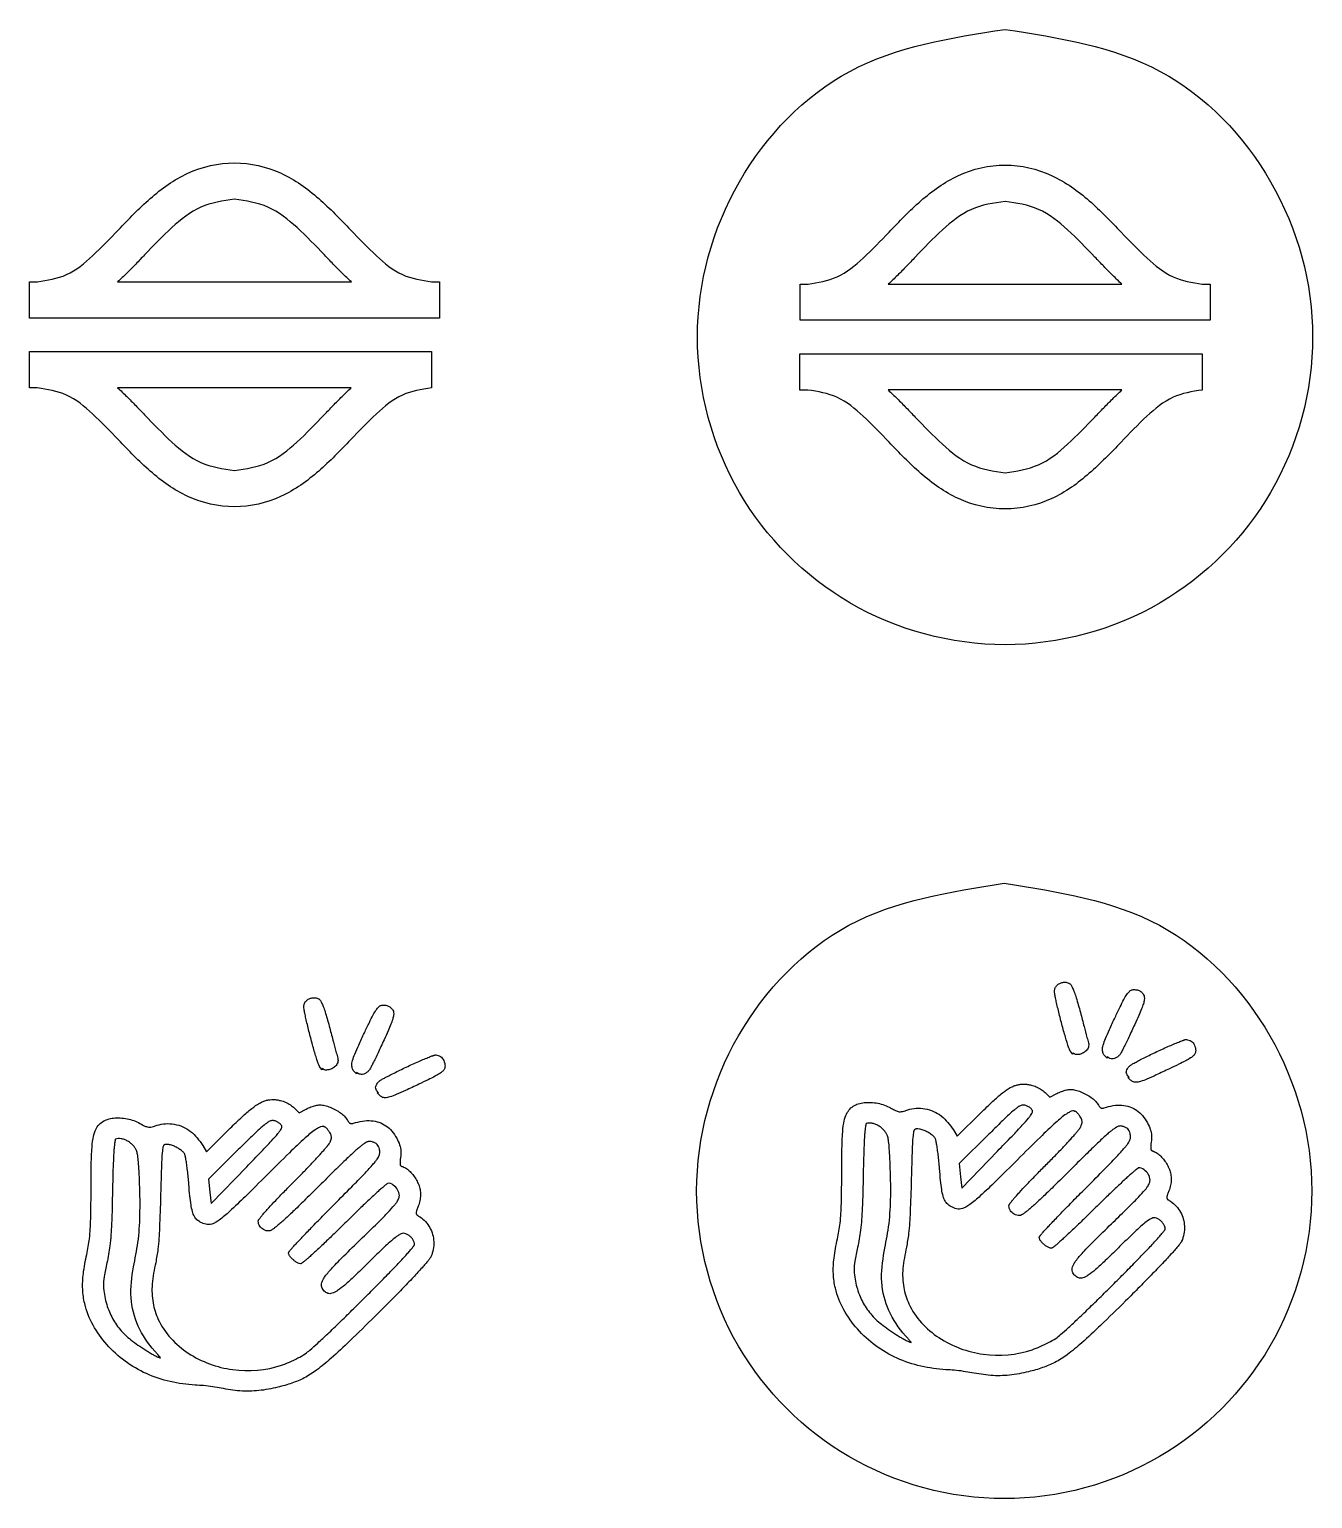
# Model space of a CAD drawing. Extents: x 94.2 to 110.9, y 183.9 to 225.2.
# Drawn here: x 94.21 to 110.89, y 183.95 to 203.05 of the extents above; entities that cross this region are included whole.
import ezdxf

# ---------------------------------------------------------------- set-up
doc = ezdxf.new("R2010")
doc.units = 0
doc.layers.add('Calque_1', color=7, linetype='CONTINUOUS')

msp = doc.modelspace()

# ---------------------------------------------------------------- linework, layer by layer
at = {"layer": 'Calque_1', "color": 7}
for points in [[(99.539203, 199.293964), (94.207122, 199.293964), (94.207122, 199.764336), (94.309661, 199.764336)], [(95.352937, 199.763864), (98.392449, 199.763864)], [(99.436665, 199.764336), (99.539203, 199.764336), (99.539203, 199.293964)], [(109.561097, 199.264697), (104.229016, 199.264697), (104.229016, 199.735063), (104.331555, 199.735063)], [(105.374832, 199.734597), (108.414344, 199.734597)], [(109.458559, 199.735063), (109.561097, 199.735063), (109.561097, 199.264697)], [(94.307784, 198.388037), (94.205238, 198.388037), (94.205238, 198.85841), (99.434781, 198.85841), (99.434781, 198.388037)], [(104.329678, 198.358771), (104.22714, 198.358771), (104.22714, 198.829137), (109.456675, 198.829137), (109.456675, 198.358771)], [(98.391504, 198.388602), (95.351999, 198.388602)], [(108.413405, 198.359335), (105.373893, 198.359335)], [(107.730075, 190.644368), (107.730879, 190.644855)], [(108.578392, 190.563772), (108.579712, 190.563582)], [(97.967296, 190.44315), (97.9681, 190.443637)], [(98.815613, 190.362555), (98.816933, 190.362364)], [(109.252057, 189.916453), (109.252113, 189.915945)], [(99.489278, 189.715236), (99.489334, 189.714728)], [(107.773671, 189.742456), (107.773671, 189.723194), (107.746084, 189.757626)], [(108.220676, 189.68731), (108.220676, 189.67087), (108.1945, 189.697047)], [(98.010892, 189.541239), (98.010892, 189.521977), (97.983305, 189.556408)], [(98.457897, 189.486093), (98.457897, 189.469653), (98.431721, 189.495829)], [(107.096204, 189.332585), (107.0971, 189.3331)], [(108.519048, 189.394815), (108.492872, 189.420991), (108.50663, 189.420991)], [(97.333425, 189.131367), (97.334321, 189.131883)], [(98.756269, 189.193597), (98.730093, 189.219774), (98.743851, 189.219774)], [(107.41539, 189.224268), (107.475997, 189.163661), (107.566957, 189.211921)], [(97.652611, 189.023051), (97.713218, 188.962443), (97.804178, 189.010703)], [(106.223968, 188.738712), (106.269476, 188.656028), (106.579504, 188.961914)], [(107.142926, 189.061405), (107.142608, 189.061652)], [(107.799279, 188.983335), (107.800165, 188.984421)], [(96.461189, 188.537494), (96.506697, 188.45481), (96.816725, 188.760697)], [(97.380146, 188.860187), (97.379829, 188.860434)], [(98.03649, 188.782117), (98.037386, 188.783204)], [(105.087769, 188.821142), (105.087148, 188.821763)], [(95.324983, 188.619924), (95.324369, 188.620545)], [(106.685112, 188.683883), (106.297931, 188.300823), (106.314371, 188.12998), (106.33081, 187.982533), (106.795157, 188.462042)], [(96.922333, 188.482666), (96.535152, 188.099605), (96.551591, 187.928762), (96.568031, 187.781315), (97.032378, 188.260825)], [(108.975698, 187.445739), (108.977814, 187.446444)], [(99.212919, 187.244521), (99.215035, 187.245227)], [(106.462326, 185.582642), (106.462326, 185.580525)], [(96.699546, 185.381424), (96.699546, 185.379308)]]:
    msp.add_lwpolyline(points, dxfattribs=at)
msp.add_lwpolyline([(106.883479, 191.945575)], close=True, dxfattribs=at)
for points, knots in [([(106.894118, 203.047385), (106.188718, 202.937496), (104.799135, 202.721023), (103.26966, 201.128177), (102.703548, 199.050941), (103.269512, 196.951841), (104.799178, 195.42315), (106.893883, 194.85658), (108.988468, 195.423456), (110.5182, 196.951735), (111.084948, 199.05094), (110.518047, 201.128284), (108.98853, 202.720709), (107.599204, 202.937409), (106.894118, 203.047385)], [0, 0, 0, 0, 2.092133, 4.121334, 6.212554, 8.304172, 10.333227, 12.425306, 14.516577, 16.545928, 18.637656, 20.728985, 22.758482, 24.849807, 24.849807, 24.849807, 24.849807]), ([(94.309661, 199.764336), (94.44003, 199.785456), (94.71061, 199.829291), (95.048698, 200.113204), (95.386854, 200.464895), (95.766426, 200.862318), (96.256611, 201.217365), (96.872093, 201.360302), (97.487595, 201.217411), (97.978259, 200.862627), (98.358371, 200.465153), (98.696721, 200.113119), (99.035187, 199.829188), (99.30607, 199.785432), (99.436665, 199.764336)], [0, 0, 0, 0, 0.389372, 0.80814, 1.284053, 1.864076, 2.453435, 3.074879, 3.695899, 4.285515, 4.86645, 5.342389, 5.761356, 6.151371, 6.151371, 6.151371, 6.151371]), ([(104.331555, 199.735063), (104.461924, 199.756183), (104.732505, 199.800019), (105.070592, 200.083935), (105.408757, 200.435618), (105.788322, 200.833048), (106.278506, 201.188097), (106.893988, 201.331037), (107.50949, 201.188142), (108.000153, 200.833355), (108.380263, 200.435878), (108.71862, 200.08385), (109.057082, 199.799916), (109.327965, 199.756159), (109.458559, 199.735063)], [0, 0, 0, 0, 0.389373, 0.808143, 1.284057, 1.864078, 2.453437, 3.074881, 3.695902, 4.285519, 4.866456, 5.342395, 5.761362, 6.151376, 6.151376, 6.151376, 6.151376]), ([(96.872224, 200.841007), (96.721896, 200.818192), (96.416672, 200.771869), (96.039945, 200.466028), (95.781241, 200.196858), (95.589395, 199.995879), (95.473387, 199.877634), (95.393055, 199.801756), (95.352937, 199.763864)], [0, 0, 0, 0, 0.448357, 0.910332, 1.411671, 1.577191, 1.743123, 1.908652, 1.908652, 1.908652, 1.908652]), ([(98.392449, 199.763864), (98.352333, 199.801757), (98.272001, 199.877635), (98.155987, 199.995874), (97.964072, 200.197006), (97.704757, 200.465888), (97.327865, 200.771851), (97.022563, 200.818189), (96.872224, 200.841007)], [0, 0, 0, 0, 0.165529, 0.331461, 0.496981, 0.998791, 1.460965, 1.909351, 1.909351, 1.909351, 1.909351]), ([(106.894118, 200.811734), (106.743791, 200.788919), (106.438569, 200.742598), (106.061842, 200.436758), (105.803134, 200.167593), (105.611289, 199.966611), (105.495282, 199.848364), (105.414949, 199.772488), (105.374832, 199.734597)], [0, 0, 0, 0, 0.448355, 0.910327, 1.411666, 1.577188, 1.743121, 1.908648, 1.908648, 1.908648, 1.908648]), ([(108.414344, 199.734597), (108.374227, 199.772489), (108.293894, 199.848365), (108.177881, 199.966606), (107.985967, 200.167739), (107.726652, 200.43662), (107.349758, 200.742579), (107.044457, 200.788916), (106.894118, 200.811734)], [0, 0, 0, 0, 0.165527, 0.33146, 0.496981, 0.998789, 1.460962, 1.909347, 1.909347, 1.909347, 1.909347]), ([(98.382099, 197.71165), (98.248248, 197.572037), (97.978474, 197.290649), (97.487772, 196.935656), (96.872382, 196.793145), (96.257071, 196.935638), (95.766357, 197.289793), (95.386963, 197.687694), (95.047987, 198.039123), (94.709346, 198.323165), (94.438388, 198.366938), (94.307784, 198.388037)], [0, 0, 0, 0, 0.580321, 1.169627, 1.79105, 2.411989, 3.001152, 3.581446, 4.057852, 4.477015, 4.867059, 4.867059, 4.867059, 4.867059]), ([(95.351999, 198.388602), (95.392114, 198.35071), (95.472444, 198.274833), (95.588455, 198.156593), (95.780368, 197.95546), (96.039684, 197.686579), (96.41658, 197.380619), (96.721883, 197.334283), (96.872224, 197.311465)], [0, 0, 0, 0, 0.165523, 0.331455, 0.496976, 0.998785, 1.460959, 1.909349, 1.909349, 1.909349, 1.909349]), ([(96.872224, 197.311465), (97.022551, 197.33428), (97.327771, 197.380602), (97.704498, 197.686439), (97.9632, 197.95561), (98.15505, 198.156587), (98.271054, 198.274835), (98.351387, 198.350711), (98.391504, 198.388602)], [0, 0, 0, 0, 0.448351, 0.910324, 1.41166, 1.577184, 1.743116, 1.908642, 1.908642, 1.908642, 1.908642]), ([(99.434781, 198.388037), (99.304417, 198.366913), (99.033899, 198.323077), (98.696119, 198.039416), (98.49112, 197.825443), (98.382099, 197.71165)], [0, 0, 0, 0, 0.389336, 0.807907, 1.283355, 1.283355, 1.283355, 1.283355]), ([(108.403993, 197.682383), (108.270143, 197.542769), (108.00037, 197.26138), (107.509666, 196.906388), (106.894276, 196.763878), (106.278966, 196.906371), (105.788252, 197.260525), (105.408866, 197.658431), (105.069882, 198.009852), (104.731242, 198.293897), (104.460282, 198.337671), (104.329678, 198.358771)], [0, 0, 0, 0, 0.580323, 1.169629, 1.791051, 2.411989, 3.001151, 3.581442, 4.057849, 4.477015, 4.867059, 4.867059, 4.867059, 4.867059]), ([(105.373893, 198.359335), (105.41401, 198.321443), (105.49434, 198.245565), (105.610353, 198.127324), (105.802272, 197.926196), (106.061583, 197.657311), (106.438476, 197.351347), (106.743778, 197.30501), (106.894118, 197.282192)], [0, 0, 0, 0, 0.165528, 0.331459, 0.496981, 0.998789, 1.460963, 1.909352, 1.909352, 1.909352, 1.909352]), ([(106.894118, 197.282192), (107.044445, 197.305007), (107.349667, 197.351331), (107.726393, 197.657172), (107.985101, 197.92634), (108.176948, 198.12732), (108.292956, 198.245566), (108.373288, 198.321443), (108.413405, 198.359335)], [0, 0, 0, 0, 0.448352, 0.910328, 1.411669, 1.57719, 1.743122, 1.908651, 1.908651, 1.908651, 1.908651]), ([(109.456675, 198.358771), (109.326311, 198.337646), (109.055793, 198.293809), (108.718015, 198.010147), (108.513014, 197.796175), (108.403993, 197.682383)], [0, 0, 0, 0, 0.389336, 0.807908, 1.283354, 1.283354, 1.283354, 1.283354]), ([(106.883479, 191.945575), (106.178113, 191.835656), (104.788548, 191.619119), (103.259131, 190.026307), (102.69286, 187.94913), (103.258981, 185.850083), (104.788591, 184.321449), (106.883243, 183.754721), (108.977775, 184.321755), (110.507451, 185.849977), (111.074356, 187.94913), (110.507296, 190.026413), (108.977837, 191.618804), (107.588529, 191.83557), (106.883479, 191.945575)], [0, 0, 0, 0, 2.09205, 4.121323, 6.212455, 8.30399, 10.333116, 12.425112, 14.516299, 16.545721, 18.637365, 20.728607, 22.758176, 24.849417, 24.849417, 24.849417, 24.849417]), ([(107.746084, 189.757626), (107.745492, 189.75859), (107.744213, 189.760676), (107.743561, 189.764379), (107.739453, 189.769118), (107.735647, 189.777227), (107.729822, 189.789034), (107.723556, 189.806323), (107.715141, 189.829343), (107.70553, 189.858316), (107.69132, 189.903743), (107.672838, 189.967401), (107.650012, 190.049658), (107.626573, 190.136673), (107.604004, 190.22443), (107.583401, 190.308968), (107.565528, 190.386225), (107.550823, 190.452396), (107.541365, 190.504219), (107.534847, 190.547504), (107.54351, 190.587294), (107.569077, 190.621164), (107.603948, 190.645607), (107.644804, 190.659187), (107.689196, 190.661109), (107.716348, 190.649989), (107.730075, 190.644368)], [0, 0, 0, 0, 0.003376, 0.007304, 0.010927, 0.021815, 0.034091, 0.050426, 0.076904, 0.107652, 0.141979, 0.219698, 0.306493, 0.398076, 0.490041, 0.57833, 0.659091, 0.727977, 0.781545, 0.817378, 0.858555, 0.899653, 0.941789, 0.984457, 1.027532, 1.07157, 1.07157, 1.07157, 1.07157]), ([(107.730879, 190.644855), (107.735189, 190.641965), (107.744112, 190.635983), (107.753914, 190.621417), (107.763272, 190.603716), (107.773735, 190.582204), (107.784749, 190.556468), (107.801166, 190.513815), (107.822191, 190.450046), (107.848147, 190.362221), (107.881234, 190.238109), (107.919006, 190.096671), (107.95214, 189.965141), (107.976582, 189.886411), (107.984431, 189.84349), (107.979187, 189.815291), (107.967426, 189.789755), (107.949237, 189.767926), (107.927126, 189.749556), (107.902229, 189.734841), (107.875403, 189.724232), (107.84742, 189.718889), (107.822833, 189.717529), (107.802282, 189.722424), (107.78805, 189.732479), (107.778496, 189.739108), (107.773671, 189.742456)], [0, 0, 0, 0, 0.015428, 0.031943, 0.051792, 0.075701, 0.10361, 0.135768, 0.212776, 0.304961, 0.410491, 0.598068, 0.744322, 0.816913, 0.845899, 0.873847, 0.901365, 0.929469, 0.958295, 0.987254, 1.015897, 1.044346, 1.072446, 1.089194, 1.1065, 1.124157, 1.124157, 1.124157, 1.124157]), ([(97.983305, 189.556408), (97.982713, 189.557373), (97.981434, 189.559459), (97.980782, 189.563162), (97.976674, 189.567901), (97.972868, 189.57601), (97.967043, 189.587816), (97.960777, 189.605106), (97.952362, 189.628125), (97.94275, 189.657099), (97.928541, 189.702525), (97.910059, 189.766184), (97.887233, 189.84844), (97.863794, 189.935455), (97.841225, 190.023213), (97.820622, 190.10775), (97.802749, 190.185008), (97.788044, 190.251178), (97.778586, 190.303001), (97.772068, 190.346287), (97.780731, 190.386077), (97.806298, 190.419947), (97.841169, 190.444389), (97.882025, 190.45797), (97.926417, 190.459892), (97.953569, 190.448772), (97.967296, 190.44315)], [0, 0, 0, 0, 0.003376, 0.007304, 0.010927, 0.021815, 0.034091, 0.050426, 0.076904, 0.107652, 0.141979, 0.219698, 0.306493, 0.398076, 0.490041, 0.57833, 0.659091, 0.727977, 0.781545, 0.817378, 0.858555, 0.899653, 0.941789, 0.984457, 1.027532, 1.07157, 1.07157, 1.07157, 1.07157]), ([(108.1945, 189.697047), (108.189608, 189.70258), (108.179779, 189.713698), (108.169695, 189.734093), (108.163552, 189.756708), (108.160579, 189.781939), (108.163005, 189.8108), (108.174443, 189.860152), (108.203925, 189.938895), (108.256755, 190.058698), (108.321354, 190.195419), (108.383609, 190.326255), (108.433607, 190.425994), (108.468199, 190.4878), (108.493296, 190.521799), (108.509991, 190.538937), (108.526459, 190.551609), (108.543508, 190.559654), (108.560987, 190.56334), (108.572596, 190.563628), (108.578392, 190.563772)], [0, 0, 0, 0, 0.02208, 0.044361, 0.067474, 0.092161, 0.120173, 0.153867, 0.243874, 0.371757, 0.546785, 0.697449, 0.806386, 0.881595, 0.909498, 0.932886, 0.95316, 0.971513, 0.988935, 1.00631, 1.00631, 1.00631, 1.00631]), ([(108.579712, 190.563582), (108.595591, 190.561972), (108.626959, 190.558793), (108.668094, 190.534701), (108.695417, 190.502702), (108.70795, 190.465687), (108.706109, 190.425011), (108.69226, 190.373965), (108.667198, 190.306399), (108.628385, 190.217254), (108.584715, 190.121196), (108.541559, 190.02671), (108.504175, 189.945741), (108.469325, 189.872915), (108.439183, 189.811654), (108.415586, 189.765121), (108.395126, 189.726795), (108.369798, 189.696417), (108.336456, 189.673241), (108.303075, 189.660985), (108.271543, 189.66169), (108.245265, 189.672467), (108.228991, 189.68229), (108.220676, 189.68731)], [0, 0, 0, 0, 0.047408, 0.093651, 0.13906, 0.170792, 0.208481, 0.259214, 0.329106, 0.424516, 0.550836, 0.645672, 0.736139, 0.818379, 0.887877, 0.940937, 0.974952, 1.018051, 1.058076, 1.095673, 1.122677, 1.150584, 1.179745, 1.179745, 1.179745, 1.179745]), ([(97.9681, 190.443637), (97.97241, 190.440748), (97.981333, 190.434766), (97.991135, 190.420199), (98.000493, 190.402498), (98.010956, 190.380986), (98.02197, 190.355251), (98.038387, 190.312598), (98.059412, 190.248829), (98.085368, 190.161004), (98.118455, 190.036892), (98.156227, 189.895453), (98.189361, 189.763924), (98.213803, 189.685193), (98.221652, 189.642272), (98.216408, 189.614074), (98.204647, 189.588538), (98.186458, 189.566709), (98.164347, 189.548339), (98.13945, 189.533624), (98.112624, 189.523015), (98.084641, 189.517672), (98.060054, 189.516312), (98.039503, 189.521207), (98.025271, 189.531262), (98.015717, 189.537891), (98.010892, 189.541239)], [0, 0, 0, 0, 0.015428, 0.031943, 0.051792, 0.075701, 0.10361, 0.135768, 0.212776, 0.304961, 0.410491, 0.598068, 0.744322, 0.816913, 0.845899, 0.873847, 0.901365, 0.929469, 0.958295, 0.987254, 1.015897, 1.044346, 1.072446, 1.089194, 1.1065, 1.124157, 1.124157, 1.124157, 1.124157]), ([(98.431721, 189.495829), (98.426828, 189.501363), (98.417, 189.512481), (98.406916, 189.532876), (98.400773, 189.55549), (98.3978, 189.580722), (98.400226, 189.609583), (98.411664, 189.658935), (98.441146, 189.737677), (98.493976, 189.857481), (98.558575, 189.994202), (98.62083, 190.125037), (98.670827, 190.224776), (98.70542, 190.286582), (98.730517, 190.320582), (98.747212, 190.33772), (98.76368, 190.350391), (98.780729, 190.358437), (98.798208, 190.362123), (98.809817, 190.362411), (98.815613, 190.362555)], [0, 0, 0, 0, 0.02208, 0.044361, 0.067474, 0.092161, 0.120173, 0.153867, 0.243874, 0.371757, 0.546785, 0.697449, 0.806386, 0.881595, 0.909498, 0.932886, 0.95316, 0.971513, 0.988935, 1.00631, 1.00631, 1.00631, 1.00631]), ([(98.816933, 190.362364), (98.832812, 190.360755), (98.86418, 190.357575), (98.905315, 190.333483), (98.932638, 190.301485), (98.945171, 190.26447), (98.943329, 190.223793), (98.929481, 190.172747), (98.904419, 190.105181), (98.865606, 190.016036), (98.821936, 189.919979), (98.77878, 189.825493), (98.741396, 189.744523), (98.706546, 189.671697), (98.676404, 189.610436), (98.652807, 189.563904), (98.632347, 189.525578), (98.607019, 189.4952), (98.573677, 189.472024), (98.540296, 189.459768), (98.508764, 189.460473), (98.482486, 189.47125), (98.466212, 189.481073), (98.457897, 189.486093)], [0, 0, 0, 0, 0.047408, 0.093651, 0.13906, 0.170792, 0.208481, 0.259214, 0.329106, 0.424516, 0.550836, 0.645672, 0.736139, 0.818379, 0.887877, 0.940937, 0.974952, 1.018051, 1.058076, 1.095673, 1.122677, 1.150584, 1.179745, 1.179745, 1.179745, 1.179745]), ([(108.50663, 189.420991), (108.50089, 189.428385), (108.489817, 189.442649), (108.475187, 189.464217), (108.468381, 189.491262), (108.47629, 189.521126), (108.495201, 189.55098), (108.516512, 189.571943), (108.536276, 189.586834), (108.553009, 189.59716), (108.573756, 189.609044), (108.598252, 189.622384), (108.626349, 189.636964), (108.67007, 189.659207), (108.730615, 189.689807), (108.808085, 189.728247), (108.889283, 189.766948), (108.970526, 189.803795), (109.047742, 189.837679), (109.107854, 189.863262), (109.150977, 189.881228), (109.178539, 189.892233), (109.199253, 189.900634), (109.214626, 189.905159), (109.224888, 189.907993), (109.233367, 189.911338), (109.240428, 189.913497), (109.246178, 189.915954), (109.250087, 189.916286), (109.252057, 189.916453)], [0, 0, 0, 0, 0.028113, 0.054237, 0.077626, 0.109302, 0.143582, 0.182966, 0.19815, 0.217781, 0.241889, 0.269887, 0.301447, 0.33685, 0.41705, 0.504962, 0.596292, 0.686884, 0.772575, 0.849252, 0.88288, 0.912704, 0.938319, 0.949848, 0.960763, 0.970237, 0.977145, 0.982942, 0.988833, 0.988833, 0.988833, 0.988833]), ([(109.252113, 189.915945), (109.273971, 189.911273), (109.319038, 189.901639), (109.362335, 189.841118), (109.375366, 189.788034), (109.372268, 189.751932), (109.367049, 189.735551), (109.358512, 189.719268), (109.344822, 189.704268), (109.327016, 189.689293), (109.293739, 189.666038), (109.235994, 189.633096), (109.144434, 189.587337), (109.016591, 189.526328), (108.878664, 189.460889), (108.753575, 189.403945), (108.673862, 189.373128), (108.625322, 189.360893), (108.597521, 189.357358), (108.573057, 189.35904), (108.552357, 189.367631), (108.534541, 189.379865), (108.524252, 189.389794), (108.519048, 189.394815)], [0, 0, 0, 0, 0.06496, 0.133936, 0.208661, 0.224927, 0.242006, 0.2599, 0.279643, 0.302451, 0.329644, 0.401298, 0.501621, 0.63671, 0.826255, 0.959562, 1.049128, 1.082062, 1.109478, 1.132988, 1.154652, 1.175826, 1.197492, 1.197492, 1.197492, 1.197492]), ([(98.743851, 189.219774), (98.738111, 189.227167), (98.727037, 189.241432), (98.712408, 189.262999), (98.705602, 189.290045), (98.713511, 189.319908), (98.732422, 189.349763), (98.753733, 189.370725), (98.773497, 189.385617), (98.79023, 189.395943), (98.810977, 189.407826), (98.835472, 189.421167), (98.863569, 189.435746), (98.907291, 189.457989), (98.967836, 189.48859), (99.045306, 189.527029), (99.126504, 189.565731), (99.207746, 189.602578), (99.284962, 189.636461), (99.345075, 189.662045), (99.388198, 189.680011), (99.41576, 189.691015), (99.436474, 189.699416), (99.451847, 189.703942), (99.462109, 189.706776), (99.470587, 189.71012), (99.477649, 189.712279), (99.483399, 189.714736), (99.487308, 189.715068), (99.489278, 189.715236)], [0, 0, 0, 0, 0.028113, 0.054237, 0.077626, 0.109302, 0.143582, 0.182966, 0.19815, 0.217781, 0.241889, 0.269887, 0.301447, 0.33685, 0.41705, 0.504962, 0.596292, 0.686884, 0.772575, 0.849252, 0.88288, 0.912704, 0.938319, 0.949848, 0.960763, 0.970237, 0.977145, 0.982942, 0.988833, 0.988833, 0.988833, 0.988833]), ([(99.489334, 189.714728), (99.511192, 189.710055), (99.556259, 189.700422), (99.599556, 189.6399), (99.612587, 189.586816), (99.609489, 189.550714), (99.60427, 189.534334), (99.595732, 189.51805), (99.582043, 189.503051), (99.564236, 189.488075), (99.53096, 189.464821), (99.473215, 189.431878), (99.381655, 189.386119), (99.253812, 189.32511), (99.115885, 189.259672), (98.990796, 189.202728), (98.911083, 189.171911), (98.862543, 189.159676), (98.834742, 189.15614), (98.810277, 189.157823), (98.789578, 189.166414), (98.771762, 189.178648), (98.761473, 189.188576), (98.756269, 189.193597)], [0, 0, 0, 0, 0.06496, 0.133936, 0.208661, 0.224927, 0.242006, 0.2599, 0.279643, 0.302451, 0.329644, 0.401298, 0.501621, 0.63671, 0.826255, 0.959562, 1.049128, 1.082062, 1.109478, 1.132988, 1.154652, 1.175826, 1.197492, 1.197492, 1.197492, 1.197492]), ([(106.579504, 188.961914), (106.631261, 189.01255), (106.722108, 189.101429), (106.848277, 189.212629), (106.940417, 189.278576), (107.00659, 189.310951), (107.051551, 189.326155), (107.081553, 189.330475), (107.096204, 189.332585)], [0, 0, 0, 0, 0.217169, 0.381193, 0.504475, 0.555338, 0.601786, 0.646116, 0.646116, 0.646116, 0.646116]), ([(107.0971, 189.3331), (107.111838, 189.334128), (107.141827, 189.33622), (107.188, 189.331405), (107.241726, 189.322067), (107.301859, 189.300675), (107.363349, 189.26819), (107.398694, 189.238359), (107.41539, 189.224268)], [0, 0, 0, 0, 0.044241, 0.090022, 0.138815, 0.20757, 0.280608, 0.345998, 0.345998, 0.345998, 0.345998]), ([(96.816725, 188.760697), (96.868482, 188.811332), (96.959329, 188.900212), (97.085498, 189.011412), (97.177638, 189.077359), (97.243811, 189.109733), (97.288772, 189.124938), (97.318774, 189.129258), (97.333425, 189.131367)], [0, 0, 0, 0, 0.217169, 0.381193, 0.504475, 0.555338, 0.601786, 0.646116, 0.646116, 0.646116, 0.646116]), ([(97.334321, 189.131883), (97.349059, 189.132911), (97.379048, 189.135003), (97.425221, 189.130188), (97.478947, 189.12085), (97.53908, 189.099458), (97.60057, 189.066973), (97.635915, 189.037142), (97.652611, 189.023051)], [0, 0, 0, 0, 0.044241, 0.090022, 0.138815, 0.20757, 0.280608, 0.345998, 0.345998, 0.345998, 0.345998]), ([(107.566957, 189.211921), (107.587723, 189.221498), (107.62876, 189.240424), (107.689326, 189.258658), (107.750607, 189.269143), (107.814231, 189.258131), (107.881866, 189.235088), (107.950004, 189.202509), (108.012892, 189.164296), (108.065921, 189.122814), (108.097103, 189.082322), (108.113356, 189.051752), (108.125822, 189.035821), (108.137666, 189.025724), (108.15054, 189.021307), (108.165382, 189.021484), (108.215475, 189.035747), (108.296804, 189.059468), (108.410913, 189.064687), (108.515693, 189.044627), (108.608919, 188.997524), (108.688176, 188.925547), (108.744557, 188.83754), (108.784716, 188.750622), (108.803294, 188.665082), (108.796886, 188.59569), (108.789031, 188.543244), (108.788025, 188.512007), (108.788027, 188.492644), (108.791668, 188.482472), (108.795016, 188.477307), (108.799482, 188.473111), (108.805499, 188.469493), (108.813252, 188.465583), (108.836667, 188.458257), (108.874779, 188.438479), (108.921309, 188.397784), (108.96491, 188.347116), (109.002746, 188.289434), (109.031948, 188.228379), (109.051517, 188.163191), (109.056739, 188.093361), (109.04902, 188.019515), (109.029388, 187.95591), (109.009886, 187.90767), (108.999659, 187.877144), (108.996643, 187.858507), (108.99898, 187.84814), (109.002783, 187.841512), (109.009103, 187.834674), (109.018901, 187.828036), (109.031406, 187.819943), (109.094927, 187.780184), (109.189767, 187.67755), (109.241547, 187.484587), (109.216762, 187.348063), (109.185508, 187.280092), (109.177159, 187.26839), (109.166429, 187.254329), (109.152961, 187.237652), (109.13692, 187.218328), (109.110572, 187.187851), (109.071768, 187.144304), (109.018529, 187.085927), (108.931867, 186.993315), (108.806875, 186.863125), (108.641194, 186.693962), (108.415403, 186.469102), (108.165923, 186.224355), (107.915365, 185.988385), (107.719584, 185.824027), (107.549405, 185.713408), (107.378144, 185.64276), (107.18045, 185.587273), (106.954904, 185.544375), (106.705279, 185.538814), (106.543639, 185.567973), (106.462326, 185.582642)], [0, 0, 0, 0, 0.068511, 0.135389, 0.189482, 0.253169, 0.326269, 0.403775, 0.479105, 0.546897, 0.604416, 0.630802, 0.650589, 0.664843, 0.676791, 0.690555, 0.708656, 0.832581, 0.944065, 1.04779, 1.149252, 1.253443, 1.36499, 1.460518, 1.539778, 1.624114, 1.667853, 1.698683, 1.718198, 1.725071, 1.730786, 1.736505, 1.743285, 1.751781, 1.762494, 1.816753, 1.878963, 1.946859, 2.016802, 2.085281, 2.149278, 2.219791, 2.293881, 2.370704, 2.418648, 2.449824, 2.467591, 2.474064, 2.481298, 2.49025, 2.50176, 2.516658, 2.534981, 2.72662, 2.916868, 3.115513, 3.126815, 3.140863, 3.158464, 3.17993, 3.205144, 3.233813, 3.300783, 3.380122, 3.470832, 3.681281, 3.92154, 4.181168, 4.637244, 4.969994, 5.213518, 5.403392, 5.576144, 5.766952, 6.018836, 6.263235, 6.510633, 6.510633, 6.510633, 6.510633]), ([(97.804178, 189.010703), (97.824944, 189.02028), (97.865981, 189.039206), (97.926547, 189.057441), (97.987828, 189.067926), (98.051452, 189.056914), (98.119087, 189.03387), (98.187225, 189.001292), (98.250113, 188.963078), (98.303142, 188.921597), (98.334324, 188.881105), (98.350577, 188.850535), (98.363043, 188.834604), (98.374887, 188.824507), (98.387761, 188.820089), (98.402603, 188.820267), (98.452696, 188.83453), (98.534025, 188.858251), (98.648134, 188.86347), (98.752913, 188.843409), (98.84614, 188.796307), (98.925397, 188.72433), (98.981778, 188.636323), (99.021937, 188.549405), (99.040515, 188.463865), (99.034107, 188.394472), (99.026252, 188.342027), (99.025246, 188.31079), (99.025248, 188.291427), (99.028889, 188.281255), (99.032237, 188.27609), (99.036703, 188.271894), (99.042719, 188.268275), (99.050473, 188.264366), (99.073888, 188.257039), (99.112, 188.237261), (99.15853, 188.196566), (99.202131, 188.145898), (99.239967, 188.088217), (99.269169, 188.027162), (99.288738, 187.961974), (99.29396, 187.892143), (99.286241, 187.818298), (99.266609, 187.754693), (99.247106, 187.706453), (99.23688, 187.675927), (99.233864, 187.657289), (99.236201, 187.646923), (99.240004, 187.640294), (99.246324, 187.633456), (99.256122, 187.626819), (99.268626, 187.618725), (99.332148, 187.578966), (99.426988, 187.476333), (99.478768, 187.283369), (99.453983, 187.146846), (99.422729, 187.078874), (99.414379, 187.067173), (99.40365, 187.053111), (99.390182, 187.036435), (99.374141, 187.01711), (99.347793, 186.986634), (99.308989, 186.943087), (99.25575, 186.88471), (99.169088, 186.792098), (99.044096, 186.661908), (98.878415, 186.492745), (98.652624, 186.267884), (98.403144, 186.023138), (98.152586, 185.787167), (97.956805, 185.622809), (97.786626, 185.512191), (97.615365, 185.441543), (97.417671, 185.386056), (97.192125, 185.343158), (96.9425, 185.337597), (96.78086, 185.366756), (96.699546, 185.381424)], [0, 0, 0, 0, 0.068511, 0.135389, 0.189482, 0.253169, 0.326269, 0.403775, 0.479105, 0.546897, 0.604416, 0.630802, 0.650589, 0.664843, 0.676791, 0.690555, 0.708656, 0.832581, 0.944065, 1.04779, 1.149252, 1.253443, 1.36499, 1.460518, 1.539778, 1.624114, 1.667853, 1.698683, 1.718198, 1.725071, 1.730786, 1.736505, 1.743285, 1.751781, 1.762494, 1.816753, 1.878963, 1.946859, 2.016802, 2.085281, 2.149278, 2.219791, 2.293881, 2.370704, 2.418648, 2.449824, 2.467591, 2.474064, 2.481298, 2.49025, 2.50176, 2.516658, 2.534981, 2.72662, 2.916868, 3.115513, 3.126815, 3.140863, 3.158464, 3.17993, 3.205144, 3.233813, 3.300783, 3.380122, 3.470832, 3.681281, 3.92154, 4.181168, 4.637244, 4.969994, 5.213518, 5.403392, 5.576144, 5.766952, 6.018836, 6.263235, 6.510633, 6.510633, 6.510633, 6.510633]), ([(106.462326, 185.580525), (106.426474, 185.587421), (106.350462, 185.602042), (106.237697, 185.616593), (105.943861, 185.628198), (105.474372, 185.727373), (104.950968, 186.111033), (104.700904, 186.543044), (104.654857, 186.873657), (104.665912, 187.090089), (104.711449, 187.306851), (104.756215, 187.542048), (104.768998, 187.831614), (104.770247, 188.147097), (104.771035, 188.446288), (104.777101, 188.660245), (104.791429, 188.812919), (104.815974, 188.921663), (104.85967, 188.998295), (104.917125, 189.049387), (104.986276, 189.081961), (105.064761, 189.09591), (105.150438, 189.097521), (105.239126, 189.087362), (105.325877, 189.064416), (105.396383, 189.031455), (105.448633, 189.000794), (105.486085, 188.983198), (105.517837, 188.974168), (105.549608, 188.975978), (105.586366, 188.985623), (105.68307, 189.021831), (105.858298, 189.032183), (106.081934, 188.934331), (106.176027, 188.804739), (106.223968, 188.738712)], [0, 0, 0, 0, 0.109531, 0.232223, 0.340502, 0.992263, 1.634029, 2.235921, 2.424992, 2.629503, 2.882508, 3.08894, 3.34682, 3.74999, 4.035956, 4.244371, 4.39174, 4.495934, 4.576054, 4.65205, 4.722836, 4.80265, 4.889254, 4.979268, 5.069647, 5.157149, 5.211803, 5.251328, 5.281185, 5.309632, 5.345518, 5.394913, 5.619351, 5.851637, 6.09292, 6.09292, 6.09292, 6.09292]), ([(107.800165, 188.984421), (107.791263, 188.985215), (107.769868, 188.987122), (107.732368, 188.971674), (107.65663, 188.925587), (107.527035, 188.812459), (107.317608, 188.612626), (107.05907, 188.354941), (106.802473, 188.099055), (106.597986, 187.901965), (106.469051, 187.788631), (106.389268, 187.736026), (106.343704, 187.715645), (106.302005, 187.707982), (106.26323, 187.712328), (106.226351, 187.72482), (106.186987, 187.743956), (106.145224, 187.771365), (106.10951, 187.818436), (106.084733, 187.884378), (106.067293, 187.973864), (106.053199, 188.093671), (106.043664, 188.214971), (106.034934, 188.325693), (106.025188, 188.410171), (106.016514, 188.475649), (106.009605, 188.522818), (106.004505, 188.553137), (105.999724, 188.579119), (105.995035, 188.599874), (105.991327, 188.614536), (105.985578, 188.635289), (105.960969, 188.659364), (105.924389, 188.689714), (105.878427, 188.716825), (105.829853, 188.737943), (105.78352, 188.751196), (105.751046, 188.753104), (105.733795, 188.750862), (105.728105, 188.749444), (105.724048, 188.74681), (105.720347, 188.74472), (105.716919, 188.74203), (105.712101, 188.735908), (105.706991, 188.722308), (105.701649, 188.698284), (105.693938, 188.640077), (105.68744, 188.526356), (105.680489, 188.330644), (105.673622, 188.036645), (105.662755, 187.713004), (105.648179, 187.423271), (105.605994, 187.18057), (105.555338, 186.950101), (105.565127, 186.696553), (105.671578, 186.356172), (106.018854, 185.991007), (106.611362, 185.778434), (107.084073, 185.814926), (107.354523, 185.922509), (107.456661, 185.972494), (107.548713, 186.021014), (107.631751, 186.090055), (107.729035, 186.177404), (107.856366, 186.296525), (108.004677, 186.43907), (108.165836, 186.596683), (108.331378, 186.761227), (108.493423, 186.924049), (108.643913, 187.077171), (108.757921, 187.195683), (108.83666, 187.280226), (108.88431, 187.333156), (108.918695, 187.372159), (108.9414, 187.399163), (108.95476, 187.415695), (108.963901, 187.427932), (108.970253, 187.435898), (108.973108, 187.441199), (108.97491, 187.444358), (108.975698, 187.445739)], [0, 0, 0, 0, 0.026507, 0.063712, 0.118192, 0.293563, 0.576135, 0.988377, 1.387876, 1.663275, 1.840794, 1.901556, 1.949298, 1.989596, 2.027124, 2.064994, 2.10588, 2.15841, 2.213149, 2.279834, 2.367996, 2.486165, 2.64159, 2.733007, 2.819334, 2.896661, 2.931153, 2.962345, 2.98889, 3.01041, 3.026122, 3.034357, 3.074626, 3.124241, 3.178791, 3.233387, 3.28299, 3.322731, 3.329601, 3.335253, 3.340093, 3.344003, 3.348017, 3.353074, 3.367159, 3.390986, 3.426993, 3.543032, 3.732584, 4.014536, 4.425123, 4.704656, 4.883177, 5.163793, 5.410155, 5.634563, 6.222347, 6.836677, 7.476323, 7.586105, 7.709019, 7.817709, 7.896767, 8.031997, 8.210261, 8.41969, 8.649156, 8.886496, 9.119912, 9.338298, 9.530575, 9.613233, 9.684875, 9.744231, 9.769201, 9.790724, 9.807963, 9.815065, 9.821209, 9.82598, 9.82598, 9.82598, 9.82598]), ([(107.142608, 189.061652), (107.137696, 189.062089), (107.12743, 189.063004), (107.110971, 189.059957), (107.092836, 189.053043), (107.071955, 189.041406), (107.047331, 189.023988), (107.002281, 188.988551), (106.929468, 188.923237), (106.818622, 188.816293), (106.734019, 188.732388), (106.685112, 188.683883)], [0, 0, 0, 0, 0.014738, 0.030805, 0.049653, 0.072791, 0.102303, 0.140057, 0.244701, 0.395515, 0.602154, 0.602154, 0.602154, 0.602154]), ([(106.795157, 188.462042), (106.85891, 188.527734), (106.967349, 188.639469), (107.103172, 188.782455), (107.18354, 188.871249), (107.223611, 188.923089), (107.240484, 188.94887), (107.24955, 188.967794), (107.253062, 188.982089), (107.249605, 188.993198), (107.239221, 189.009033), (107.217686, 189.030212), (107.183351, 189.051343), (107.156186, 189.058104), (107.142926, 189.061405)], [0, 0, 0, 0, 0.274602, 0.467076, 0.591803, 0.633479, 0.663658, 0.683866, 0.696615, 0.706414, 0.717719, 0.753272, 0.796055, 0.836853, 0.836853, 0.836853, 0.836853]), ([(108.977814, 187.446444), (108.976289, 187.458125), (108.973099, 187.482554), (108.955175, 187.516709), (108.930511, 187.548062), (108.899714, 187.573886), (108.866057, 187.591143), (108.832006, 187.599524), (108.795035, 187.588237), (108.751064, 187.560532), (108.688776, 187.511628), (108.605123, 187.436268), (108.495239, 187.33158), (108.35713, 187.195067), (108.213592, 187.053529), (108.084256, 186.934082), (107.997677, 186.863714), (107.94136, 186.82932), (107.907582, 186.814966), (107.87645, 186.80951), (107.848012, 186.814029), (107.823152, 186.826787), (107.801405, 186.845693), (107.781985, 186.867766), (107.767745, 186.894432), (107.763603, 186.925493), (107.770305, 186.959889), (107.787922, 186.997947), (107.831859, 187.063407), (107.92334, 187.166374), (108.078844, 187.324696), (108.267636, 187.508051), (108.451167, 187.685973), (108.591938, 187.825855), (108.678597, 187.916219), (108.725559, 187.972046), (108.748136, 188.002893), (108.763623, 188.028341), (108.773654, 188.049498), (108.778687, 188.06822), (108.781214, 188.106726), (108.761653, 188.167616), (108.707481, 188.221418), (108.652032, 188.25451), (108.626253, 188.244295), (108.623207, 188.241853), (108.617435, 188.237411), (108.607867, 188.230799), (108.595147, 188.220465), (108.574074, 188.203006), (108.543356, 188.17648), (108.501618, 188.139208), (108.433649, 188.077152), (108.336556, 187.986092), (108.208833, 187.863479), (108.07242, 187.729018), (107.935731, 187.594442), (107.807471, 187.471454), (107.710065, 187.380013), (107.642113, 187.317463), (107.600374, 187.279736), (107.569833, 187.252686), (107.548695, 187.235268), (107.535755, 187.225224), (107.526267, 187.218013), (107.519582, 187.213233), (107.515127, 187.210427), (107.512638, 187.206996), (107.509748, 187.206068), (107.508045, 187.204798), (107.506188, 187.204208), (107.504601, 187.202974), (107.503061, 187.20186), (107.501236, 187.201084), (107.499169, 187.201176), (107.497296, 187.201164), (107.48469, 187.201388), (107.460352, 187.207617), (107.428253, 187.2277), (107.402762, 187.24879), (107.382872, 187.26662), (107.369119, 187.280127), (107.357519, 187.294496), (107.347863, 187.309689), (107.342276, 187.325183), (107.337755, 187.337225), (107.340368, 187.343539), (107.341081, 187.345389), (107.34184, 187.347026), (107.341755, 187.348259), (107.341595, 187.349192), (107.341818, 187.350768), (107.343005, 187.352568), (107.344568, 187.354447), (107.345449, 187.357409), (107.348264, 187.360042), (107.351273, 187.364311), (107.356793, 187.37131), (107.365387, 187.381769), (107.377193, 187.396123), (107.39719, 187.41908), (107.427548, 187.451959), (107.470027, 187.496765), (107.540746, 187.571103), (107.644293, 187.679044), (107.783854, 187.821956), (107.958685, 187.997695), (108.140431, 188.179307), (108.304624, 188.347233), (108.40539, 188.455212), (108.460997, 188.520503), (108.488558, 188.555611), (108.507446, 188.584234), (108.518863, 188.607839), (108.524109, 188.628077), (108.525268, 188.655251), (108.522877, 188.688157), (108.51176, 188.725082), (108.491403, 188.753986), (108.462022, 188.7748), (108.42442, 188.786557), (108.392223, 188.791825), (108.36686, 188.787227), (108.348812, 188.778301), (108.324906, 188.763316), (108.294161, 188.741524), (108.256462, 188.711649), (108.189396, 188.653672), (108.083058, 188.553986), (107.924057, 188.399243), (107.745997, 188.221652), (107.570267, 188.046662), (107.421234, 187.901714), (107.313543, 187.80018), (107.240756, 187.735117), (107.197033, 187.697998), (107.165056, 187.671895), (107.142642, 187.655195), (107.128297, 187.645682), (107.115937, 187.637958), (107.1053, 187.631985), (107.095267, 187.627402), (107.064018, 187.624409), (107.013199, 187.638513), (106.958196, 187.684889), (106.944845, 187.731157), (106.944085, 187.75419), (106.94409, 187.755117), (106.943989, 187.756326), (106.945184, 187.757522), (106.946233, 187.759084), (106.946981, 187.76108), (106.947407, 187.76295), (106.947452, 187.764845), (106.947554, 187.767736), (106.950378, 187.771055), (106.952668, 187.775889), (106.957474, 187.782275), (106.963794, 187.791196), (106.973365, 187.802394), (106.988801, 187.821104), (107.011568, 187.848795), (107.043663, 187.88606), (107.097234, 187.945801), (107.176482, 188.030008), (107.283136, 188.140162), (107.400156, 188.25751), (107.518029, 188.376084), (107.627354, 188.489545), (107.709986, 188.577715), (107.767278, 188.641189), (107.802575, 188.681674), (107.83216, 188.716438), (107.854972, 188.744976), (107.870103, 188.765691), (107.882689, 188.785368), (107.889302, 188.806824), (107.895847, 188.830203), (107.896722, 188.851267), (107.891632, 188.871662), (107.881585, 188.893818), (107.865191, 188.920311), (107.845892, 188.947598), (107.824437, 188.972454), (107.80704, 188.979978), (107.799279, 188.983335)], [0, 0, 0, 0, 0.035101, 0.073414, 0.11375, 0.154468, 0.19269, 0.227059, 0.256049, 0.305579, 0.382629, 0.493324, 0.643251, 0.837911, 1.075911, 1.247879, 1.36618, 1.409702, 1.445439, 1.475735, 1.503225, 1.530218, 1.558444, 1.589247, 1.618082, 1.647734, 1.681289, 1.721839, 1.772756, 1.917298, 2.133985, 2.438785, 2.706668, 2.900836, 3.034195, 3.082046, 3.119591, 3.148752, 3.171313, 3.189611, 3.2065, 3.28679, 3.368082, 3.443847, 3.446801, 3.450454, 3.455472, 3.468695, 3.485292, 3.504623, 3.550798, 3.607034, 3.672494, 3.826905, 4.006355, 4.203634, 4.401524, 4.581808, 4.736712, 4.802323, 4.858875, 4.905503, 4.924698, 4.94103, 4.954646, 4.960443, 4.965688, 4.970406, 4.972534, 4.974596, 4.976724, 4.978282, 4.98058, 4.982449, 4.98407, 4.986709, 4.988094, 5.021869, 5.060043, 5.100942, 5.121039, 5.1402, 5.158647, 5.176498, 5.193407, 5.209518, 5.211046, 5.213747, 5.21555, 5.216282, 5.217411, 5.218386, 5.22097, 5.223717, 5.225673, 5.230051, 5.234915, 5.24141, 5.256751, 5.275551, 5.297153, 5.348079, 5.409786, 5.48238, 5.655886, 5.858514, 6.081624, 6.39956, 6.629296, 6.786217, 6.842477, 6.886544, 6.920049, 6.945176, 6.964862, 6.982255, 7.026545, 7.063334, 7.096496, 7.130691, 7.169192, 7.214195, 7.226478, 7.245902, 7.274028, 7.311233, 7.358832, 7.418297, 7.577129, 7.796004, 8.083913, 8.331566, 8.539989, 8.707591, 8.77554, 8.832844, 8.879646, 8.899352, 8.916662, 8.931279, 8.943038, 8.953331, 8.96401, 9.036303, 9.104393, 9.171517, 9.172249, 9.173373, 9.17434, 9.175706, 9.1781, 9.180062, 9.18204, 9.18382, 9.185763, 9.190544, 9.196171, 9.201932, 9.214381, 9.229023, 9.246065, 9.287171, 9.336553, 9.393599, 9.527882, 9.683421, 9.853567, 10.025045, 10.184995, 10.326232, 10.387539, 10.441503, 10.487359, 10.524489, 10.551047, 10.564358, 10.594317, 10.617723, 10.637158, 10.656731, 10.680189, 10.709932, 10.749916, 10.781066, 10.806155, 10.806155, 10.806155, 10.806155]), ([(96.699546, 185.379308), (96.663694, 185.386204), (96.587682, 185.400825), (96.474918, 185.415375), (96.181082, 185.42698), (95.711593, 185.526156), (95.188189, 185.909816), (94.938125, 186.341826), (94.892078, 186.672439), (94.903133, 186.888872), (94.94867, 187.105634), (94.993436, 187.340831), (95.006219, 187.630397), (95.007468, 187.94588), (95.008256, 188.245071), (95.014322, 188.459028), (95.02865, 188.611701), (95.053195, 188.720446), (95.096891, 188.797077), (95.154346, 188.84817), (95.223497, 188.880744), (95.301982, 188.894693), (95.387659, 188.896304), (95.476347, 188.886144), (95.563098, 188.863199), (95.633604, 188.830237), (95.685854, 188.799577), (95.723306, 188.78198), (95.755058, 188.772951), (95.786829, 188.774761), (95.823587, 188.784406), (95.920291, 188.820613), (96.095519, 188.830966), (96.319155, 188.733114), (96.413248, 188.603521), (96.461189, 188.537494)], [0, 0, 0, 0, 0.109531, 0.232223, 0.340502, 0.992263, 1.634029, 2.235921, 2.424992, 2.629503, 2.882508, 3.08894, 3.34682, 3.74999, 4.035956, 4.244371, 4.39174, 4.495934, 4.576054, 4.65205, 4.722836, 4.80265, 4.889254, 4.979268, 5.069647, 5.157149, 5.211803, 5.251328, 5.281185, 5.309632, 5.345518, 5.394913, 5.619351, 5.851637, 6.09292, 6.09292, 6.09292, 6.09292]), ([(98.037386, 188.783204), (98.028484, 188.783997), (98.007089, 188.785905), (97.969589, 188.770457), (97.893851, 188.724369), (97.764256, 188.611241), (97.554829, 188.411409), (97.296291, 188.153723), (97.039693, 187.897838), (96.835207, 187.700747), (96.706272, 187.587414), (96.626489, 187.534808), (96.580925, 187.514428), (96.539226, 187.506765), (96.500451, 187.511111), (96.463572, 187.523603), (96.424208, 187.542739), (96.382445, 187.570148), (96.346731, 187.617218), (96.321954, 187.68316), (96.304514, 187.772647), (96.29042, 187.892453), (96.280885, 188.013754), (96.272155, 188.124476), (96.262409, 188.208954), (96.253735, 188.274431), (96.246826, 188.3216), (96.241726, 188.35192), (96.236944, 188.377901), (96.232256, 188.398656), (96.228548, 188.413319), (96.222799, 188.434071), (96.19819, 188.458146), (96.161609, 188.488497), (96.115648, 188.515607), (96.067074, 188.536726), (96.020741, 188.549979), (95.988267, 188.551887), (95.971016, 188.549645), (95.965326, 188.548227), (95.961269, 188.545593), (95.957568, 188.543503), (95.95414, 188.540812), (95.949321, 188.534691), (95.944212, 188.521091), (95.93887, 188.497067), (95.931159, 188.43886), (95.924661, 188.325139), (95.91771, 188.129427), (95.910843, 187.835428), (95.899976, 187.511787), (95.8854, 187.222054), (95.843215, 186.979353), (95.792559, 186.748884), (95.802348, 186.495335), (95.908799, 186.154954), (96.256075, 185.78979), (96.848583, 185.577216), (97.321294, 185.613709), (97.591744, 185.721292), (97.693882, 185.771277), (97.785934, 185.819797), (97.868972, 185.888837), (97.966256, 185.976187), (98.093587, 186.095308), (98.241898, 186.237853), (98.403057, 186.395466), (98.568599, 186.56001), (98.730644, 186.722832), (98.881134, 186.875954), (98.995142, 186.994465), (99.073881, 187.079009), (99.121531, 187.131939), (99.155916, 187.170942), (99.178621, 187.197946), (99.191981, 187.214477), (99.201122, 187.226714), (99.207474, 187.234681), (99.210329, 187.239982), (99.212131, 187.243141), (99.212919, 187.244521)], [0, 0, 0, 0, 0.026507, 0.063712, 0.118192, 0.293563, 0.576135, 0.988377, 1.387876, 1.663275, 1.840794, 1.901556, 1.949298, 1.989596, 2.027124, 2.064994, 2.10588, 2.15841, 2.213149, 2.279834, 2.367996, 2.486165, 2.64159, 2.733007, 2.819334, 2.896661, 2.931153, 2.962345, 2.98889, 3.01041, 3.026122, 3.034357, 3.074626, 3.124241, 3.178791, 3.233387, 3.28299, 3.322731, 3.329601, 3.335253, 3.340093, 3.344003, 3.348017, 3.353074, 3.367159, 3.390986, 3.426993, 3.543032, 3.732584, 4.014536, 4.425123, 4.704656, 4.883177, 5.163793, 5.410155, 5.634563, 6.222347, 6.836677, 7.476323, 7.586105, 7.709019, 7.817709, 7.896767, 8.031997, 8.210261, 8.41969, 8.649156, 8.886496, 9.119912, 9.338298, 9.530575, 9.613233, 9.684875, 9.744231, 9.769201, 9.790724, 9.807963, 9.815065, 9.821209, 9.82598, 9.82598, 9.82598, 9.82598]), ([(97.379829, 188.860434), (97.374917, 188.860872), (97.364651, 188.861787), (97.348192, 188.85874), (97.330057, 188.851826), (97.309176, 188.840188), (97.284552, 188.822771), (97.239502, 188.787334), (97.166689, 188.72202), (97.055843, 188.615076), (96.97124, 188.53117), (96.922333, 188.482666)], [0, 0, 0, 0, 0.014738, 0.030805, 0.049653, 0.072791, 0.102303, 0.140057, 0.244701, 0.395515, 0.602154, 0.602154, 0.602154, 0.602154]), ([(97.032378, 188.260825), (97.096131, 188.326516), (97.20457, 188.438252), (97.340393, 188.581237), (97.420761, 188.670032), (97.460832, 188.721872), (97.477705, 188.747652), (97.486771, 188.766577), (97.490283, 188.780872), (97.486826, 188.79198), (97.476442, 188.807816), (97.454907, 188.828995), (97.420572, 188.850126), (97.393407, 188.856887), (97.380146, 188.860187)], [0, 0, 0, 0, 0.274602, 0.467076, 0.591803, 0.633479, 0.663658, 0.683866, 0.696615, 0.706414, 0.717719, 0.753272, 0.796055, 0.836853, 0.836853, 0.836853, 0.836853]), ([(99.215035, 187.245227), (99.213579, 187.256912), (99.210531, 187.281372), (99.192451, 187.315495), (99.167736, 187.346824), (99.136937, 187.372672), (99.103278, 187.389925), (99.069227, 187.398307), (99.032256, 187.387019), (98.988285, 187.359315), (98.925997, 187.310411), (98.842344, 187.235051), (98.73246, 187.130363), (98.594351, 186.99385), (98.450813, 186.852312), (98.321477, 186.732864), (98.234898, 186.662497), (98.178581, 186.628102), (98.144803, 186.613749), (98.11367, 186.608293), (98.085233, 186.612811), (98.060373, 186.62557), (98.038626, 186.644476), (98.019206, 186.666549), (98.004966, 186.693215), (98.000824, 186.724276), (98.007526, 186.758672), (98.025143, 186.79673), (98.069079, 186.86219), (98.160561, 186.965156), (98.316065, 187.123478), (98.504857, 187.306834), (98.688388, 187.484755), (98.829159, 187.624638), (98.915818, 187.715002), (98.96278, 187.770828), (98.985357, 187.801676), (99.000844, 187.827124), (99.010875, 187.848281), (99.015908, 187.867003), (99.018435, 187.905508), (98.998874, 187.966399), (98.944702, 188.020201), (98.889253, 188.053292), (98.863474, 188.043077), (98.860428, 188.040636), (98.854656, 188.036194), (98.845088, 188.029582), (98.832368, 188.019247), (98.811295, 188.001788), (98.780577, 187.975263), (98.738839, 187.93799), (98.670869, 187.875934), (98.573777, 187.784874), (98.446054, 187.662261), (98.309641, 187.527801), (98.172951, 187.393224), (98.04469, 187.270238), (97.947286, 187.178795), (97.879334, 187.116245), (97.837595, 187.078519), (97.807054, 187.051469), (97.785916, 187.034051), (97.772976, 187.024007), (97.763488, 187.016796), (97.756802, 187.012015), (97.752348, 187.009209), (97.749859, 187.005778), (97.746969, 187.004851), (97.745266, 187.00358), (97.743409, 187.002991), (97.741822, 187.001757), (97.740282, 187.000643), (97.738457, 186.999867), (97.73639, 186.999958), (97.734517, 186.999947), (97.721911, 187.00017), (97.697573, 187.0064), (97.665474, 187.026482), (97.639983, 187.047573), (97.620093, 187.065402), (97.60634, 187.07891), (97.59474, 187.093279), (97.585084, 187.108472), (97.579497, 187.123966), (97.574976, 187.136007), (97.577589, 187.142322), (97.578302, 187.144171), (97.579061, 187.145809), (97.578975, 187.147041), (97.578816, 187.147975), (97.579039, 187.14955), (97.580226, 187.151351), (97.581789, 187.15323), (97.58267, 187.156191), (97.585485, 187.158824), (97.588494, 187.163093), (97.594014, 187.170092), (97.602608, 187.180551), (97.614414, 187.194906), (97.634411, 187.217863), (97.664769, 187.250742), (97.707248, 187.295547), (97.777966, 187.369885), (97.881509, 187.477828), (98.021068, 187.620738), (98.195898, 187.796478), (98.377646, 187.978089), (98.541837, 188.146016), (98.642605, 188.253993), (98.698208, 188.319286), (98.725771, 188.354393), (98.744656, 188.383017), (98.756073, 188.406621), (98.761319, 188.42686), (98.762479, 188.454034), (98.760087, 188.48694), (98.748971, 188.523865), (98.728614, 188.552768), (98.699232, 188.573583), (98.66163, 188.58534), (98.629433, 188.590608), (98.604071, 188.586009), (98.586022, 188.577084), (98.562116, 188.562099), (98.531372, 188.540307), (98.493674, 188.510431), (98.426606, 188.452456), (98.320269, 188.352768), (98.16127, 188.198025), (97.983211, 188.020434), (97.807479, 187.845445), (97.658447, 187.700497), (97.550757, 187.598963), (97.47797, 187.5339), (97.434247, 187.49678), (97.40227, 187.470677), (97.379856, 187.453978), (97.365511, 187.444465), (97.353151, 187.43674), (97.342514, 187.430768), (97.332481, 187.426184), (97.301231, 187.423192), (97.250416, 187.437296), (97.1954, 187.483671), (97.182081, 187.529941), (97.181298, 187.552973), (97.181302, 187.5539), (97.181204, 187.555108), (97.182397, 187.556305), (97.183447, 187.557867), (97.184195, 187.559863), (97.18462, 187.561733), (97.184664, 187.563628), (97.18477, 187.566519), (97.187591, 187.569838), (97.189882, 187.574671), (97.194687, 187.581057), (97.201007, 187.589978), (97.210579, 187.601177), (97.226014, 187.619886), (97.248782, 187.647578), (97.280877, 187.684843), (97.334448, 187.744583), (97.413696, 187.828791), (97.52035, 187.938945), (97.63737, 188.056292), (97.755243, 188.174866), (97.864568, 188.288328), (97.9472, 188.376498), (98.004492, 188.439971), (98.039789, 188.480457), (98.069374, 188.515221), (98.092186, 188.543758), (98.107317, 188.564474), (98.119903, 188.58415), (98.126516, 188.605607), (98.133061, 188.628985), (98.133936, 188.65005), (98.128846, 188.670445), (98.118799, 188.692601), (98.102404, 188.719094), (98.083106, 188.746381), (98.06165, 188.771237), (98.044252, 188.778761), (98.03649, 188.782117)], [0, 0, 0, 0, 0.035072, 0.073419, 0.113804, 0.154523, 0.192744, 0.227114, 0.256103, 0.305634, 0.382683, 0.493379, 0.643305, 0.837965, 1.075965, 1.247933, 1.366235, 1.409756, 1.445494, 1.475789, 1.50328, 1.530273, 1.558498, 1.589301, 1.618137, 1.647789, 1.681343, 1.721893, 1.77281, 1.917352, 2.134039, 2.43884, 2.706723, 2.900891, 3.034249, 3.0821, 3.119645, 3.148806, 3.171368, 3.189666, 3.206554, 3.286845, 3.368136, 3.443902, 3.446856, 3.450508, 3.455527, 3.468749, 3.485347, 3.504677, 3.550852, 3.607088, 3.672549, 3.826959, 4.00641, 4.203689, 4.401579, 4.581864, 4.736766, 4.802378, 4.85893, 4.905558, 4.924752, 4.941084, 4.9547, 4.960497, 4.965743, 4.970461, 4.972589, 4.97465, 4.976778, 4.978337, 4.980634, 4.982503, 4.984124, 4.986763, 4.988149, 5.021923, 5.060097, 5.100996, 5.121093, 5.140255, 5.158701, 5.176553, 5.193461, 5.209573, 5.211101, 5.213801, 5.215604, 5.216337, 5.217465, 5.218441, 5.221025, 5.223772, 5.225727, 5.230106, 5.234969, 5.241464, 5.256805, 5.275606, 5.297207, 5.348133, 5.409841, 5.482434, 5.655937, 5.858564, 6.081674, 6.39961, 6.629345, 6.786266, 6.842525, 6.886592, 6.920096, 6.945224, 6.96491, 6.982303, 7.026593, 7.063381, 7.096543, 7.130739, 7.169239, 7.214242, 7.226525, 7.245949, 7.274076, 7.31128, 7.358878, 7.418345, 7.577176, 7.796049, 8.083958, 8.331612, 8.540034, 8.707636, 8.775585, 8.832889, 8.879691, 8.899397, 8.916706, 8.931324, 8.943083, 8.953376, 8.964054, 9.036348, 9.104438, 9.171561, 9.172293, 9.173417, 9.174385, 9.175751, 9.178145, 9.180107, 9.182084, 9.183864, 9.185807, 9.190588, 9.196216, 9.201977, 9.214425, 9.229068, 9.246109, 9.287215, 9.336598, 9.393644, 9.527927, 9.683466, 9.853612, 10.02509, 10.18504, 10.326277, 10.387583, 10.441548, 10.487404, 10.524534, 10.551092, 10.564403, 10.594362, 10.617768, 10.637202, 10.656776, 10.680233, 10.709977, 10.749961, 10.781112, 10.806203, 10.806203, 10.806203, 10.806203]), ([(105.087148, 188.821763), (105.087053, 188.821574), (105.086845, 188.82116), (105.086646, 188.820199), (105.086215, 188.817226), (105.084217, 188.811879), (105.08304, 188.802999), (105.079302, 188.786487), (105.07516, 188.759264), (105.070383, 188.719304), (105.06499, 188.646709), (105.059003, 188.530382), (105.053409, 188.357653), (105.047693, 188.081786), (105.040987, 187.768371), (105.022303, 187.452377), (104.980575, 187.224734), (104.941067, 187.05209), (104.926068, 186.913054), (104.945979, 186.765593), (104.990385, 186.599571), (105.082282, 186.420429), (105.187808, 186.295834), (105.291663, 186.207536), (105.381157, 186.142226), (105.462613, 186.087798), (105.528275, 186.047056), (105.574395, 186.020248), (105.61066, 186.000553), (105.638585, 185.987038), (105.654809, 185.982202), (105.683472, 185.970165), (105.646059, 186.007188), (105.630351, 186.030689), (105.516181, 186.15305), (105.36618, 186.374312), (105.263491, 186.766196), (105.314446, 187.135121), (105.389759, 187.486635), (105.410574, 187.848526), (105.405907, 188.15806), (105.395765, 188.389252), (105.388567, 188.512506), (105.379562, 188.598017), (105.367756, 188.657079), (105.348327, 188.699644), (105.321299, 188.734343), (105.288339, 188.767171), (105.248102, 188.79482), (105.20532, 188.815763), (105.162514, 188.827016), (105.122721, 188.830104), (105.098806, 188.823972), (105.087769, 188.821142)], [0, 0, 0, 0, 0.000632, 0.001386, 0.002924, 0.009651, 0.018346, 0.029715, 0.060437, 0.100876, 0.150443, 0.278767, 0.450309, 0.668879, 1.106496, 1.391108, 1.617065, 1.799582, 1.922937, 2.033587, 2.243823, 2.435804, 2.632723, 2.729008, 2.844347, 2.964929, 3.022714, 3.076387, 3.124292, 3.148307, 3.166039, 3.181977, 3.2128, 3.250875, 3.294612, 3.686935, 4.067699, 4.469938, 4.792413, 5.146987, 5.553352, 5.721315, 5.841215, 5.923615, 5.979308, 6.02102, 6.062613, 6.110606, 6.160054, 6.208418, 6.252693, 6.292358, 6.326348, 6.326348, 6.326348, 6.326348]), ([(95.324369, 188.620545), (95.324274, 188.620356), (95.324066, 188.619942), (95.323867, 188.618981), (95.323436, 188.616009), (95.321438, 188.610662), (95.320261, 188.601782), (95.316523, 188.585269), (95.312381, 188.558046), (95.307604, 188.518087), (95.302211, 188.445492), (95.296224, 188.329165), (95.29063, 188.156436), (95.284914, 187.880569), (95.278208, 187.567153), (95.259524, 187.25116), (95.217796, 187.023516), (95.178288, 186.850873), (95.163289, 186.711836), (95.1832, 186.564376), (95.227606, 186.398353), (95.319503, 186.219212), (95.425029, 186.094617), (95.528884, 186.006319), (95.618378, 185.941008), (95.699834, 185.88658), (95.765496, 185.845839), (95.811615, 185.819031), (95.847881, 185.799336), (95.875806, 185.785821), (95.89203, 185.780985), (95.920693, 185.768948), (95.883279, 185.805971), (95.86757, 185.829473), (95.753386, 185.951824), (95.603398, 186.173098), (95.500703, 186.564978), (95.55166, 186.933904), (95.626973, 187.285418), (95.647788, 187.647309), (95.643121, 187.956843), (95.632979, 188.188034), (95.625781, 188.311288), (95.616776, 188.3968), (95.60497, 188.455862), (95.585541, 188.498427), (95.558513, 188.533126), (95.525553, 188.565953), (95.485316, 188.593603), (95.442534, 188.614546), (95.399728, 188.625799), (95.359934, 188.628887), (95.33602, 188.622754), (95.324983, 188.619924)], [0, 0, 0, 0, 0.000632, 0.001386, 0.002924, 0.009651, 0.018346, 0.029715, 0.060437, 0.100876, 0.150443, 0.278767, 0.450309, 0.668879, 1.106496, 1.391108, 1.617065, 1.799582, 1.922937, 2.033587, 2.243823, 2.435804, 2.632723, 2.729008, 2.844347, 2.964929, 3.022714, 3.076387, 3.124292, 3.148307, 3.166039, 3.181977, 3.2128, 3.250876, 3.294617, 3.686939, 4.067704, 4.469943, 4.792418, 5.146991, 5.553357, 5.72132, 5.841219, 5.92362, 5.979313, 6.021024, 6.062617, 6.110611, 6.160059, 6.208422, 6.252698, 6.292362, 6.326353, 6.326353, 6.326353, 6.326353])]:
    msp.add_open_spline(points, degree=3, knots=knots, dxfattribs=at)

doc.saveas('drawing.dxf')
